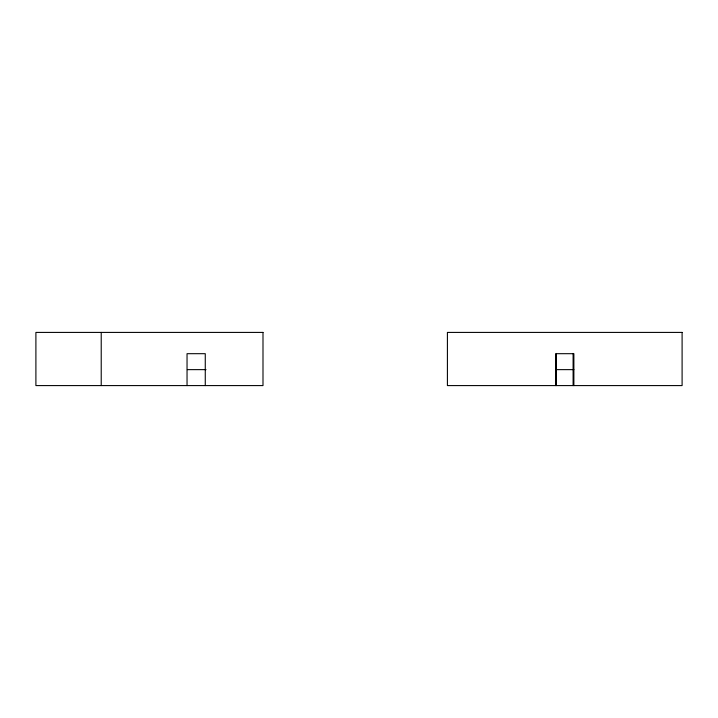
<?xml version="1.0" encoding="UTF-8"?>
<svg xmlns="http://www.w3.org/2000/svg" width="718" height="718" viewBox="0 0 718 718"><rect width="100%" height="100%" fill="white"/><g stroke="black" fill="none" stroke-linecap="round" stroke-linejoin="round"><path stroke-width="1.08" d="M187.38 369.635L206.03 369.635M556.315 369.635L573.87 369.635M573.87 385.584L573.87 353.687L555.642 353.687L555.642 385.584M573.108 353.435L573.108 385.584M556.405 353.435L556.405 385.584M205.267 385.584L205.267 353.687L187.039 353.687L187.039 385.584M101.22 332.416L101.22 385.584M262.994 332.416L35.9 332.416L35.9 385.584L262.994 385.584L262.994 332.416M682.1 332.416L447.413 332.416L447.413 385.584L682.1 385.584L682.1 332.416"/></g></svg>
